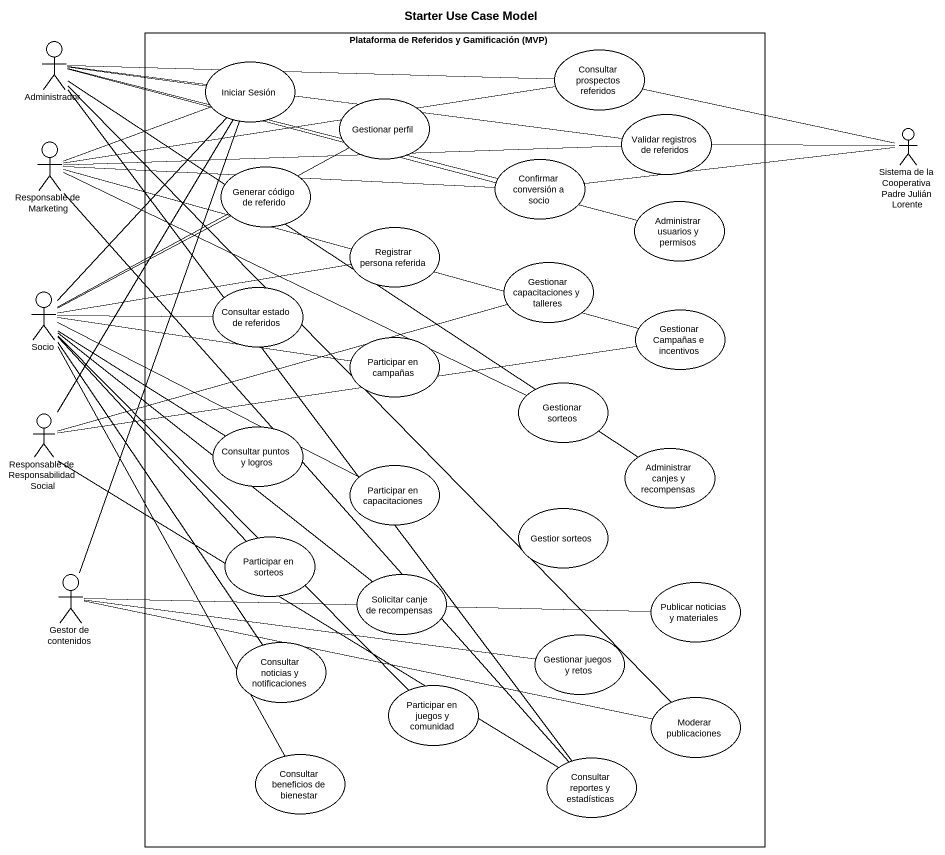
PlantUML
@startuml
title Starter Use Case Model
actor Administrador
rectangle "Plataforma de Referidos y Gamificación (MVP)" as Plataforma_de_Referidos_y {
  usecase "Consultar prospectos referidos" as Consultar_prospectos
  usecase "Iniciar Sesión" as Iniciar_Sesión
  usecase "Gestionar perfil" as Gestionar_perfil
  usecase "Validar registros de referidos" as Validar_registros_de
  usecase "Generar código de referido" as Generar_código_de_referido
  usecase "Confirmar conversión a socio" as Confirmar_conversión_a_socio
  usecase "Administrar usuarios y permisos" as Administrar_usuarios_y
  usecase "Registrar persona referida" as Registrar_persona_referida
  usecase "Consultar estado de referidos" as Consultar_estado_de
  usecase "Gestionar capacitaciones y talleres" as Gestionar_capacitaciones_y
  usecase "Gestionar Campañas e incentivos" as Gestionar_Campañas_e
  usecase "Participar en campañas" as Participar_en_campañas
  usecase "Gestionar sorteos" as Gestionar_sorteos
  usecase "Consultar puntos y logros" as Consultar_puntos_y_logros
  usecase "Participar en capacitaciones" as Participar_en_capacitaciones
  usecase "Administrar canjes y recompensas" as Administrar_canjes_y
  usecase "Gestior sorteos" as Gestior_sorteos
  usecase "Participar en sorteos" as Participar_en_sorteos
  usecase "Solicitar canje de recompensas" as Solicitar_canje_de
  usecase "Publicar noticias y materiales" as Publicar_noticias_y
  usecase "Gestionar juegos y retos" as Gestionar_juegos_y_retos
  usecase "Consultar noticias y notificaciones" as Consultar_noticias_y
  usecase "Participar en juegos y comunidad" as Participar_en_juegos_y
  usecase "Moderar publicaciones" as Moderar_publicaciones
  usecase "Consultar beneficios de bienestar" as Consultar_beneficios_de
  usecase "Consultar reportes y estadísticas" as Consultar_reportes_y
}
actor "Sistema de la Cooperativa Padre Julián Lorente" as Sistema_de_la_Cooperativa
actor "Responsable de Marketing" as Responsable_de_Marketing
actor Socio
actor "Responsable de Responsabilidad Social" as Responsable_de
actor "Gestor de contenidos" as Gestor_de_contenidos
Administrador -right- Consultar_prospectos
Administrador -right- Iniciar_Sesión
Administrador -right- Confirmar_conversión_a_socio
Administrador -right- Administrar_usuarios_y
Administrador -- Administrar_canjes_y
Administrador -- Moderar_publicaciones
Administrador -- Consultar_reportes_y
Consultar_prospectos -left- Responsable_de_Marketing
Validar_registros_de -left- Administrador
Validar_registros_de -left- Responsable_de_Marketing
Sistema_de_la_Cooperativa -left- Consultar_prospectos
Sistema_de_la_Cooperativa -left- Validar_registros_de
Sistema_de_la_Cooperativa -left- Confirmar_conversión_a_socio
Responsable_de_Marketing -right- Iniciar_Sesión
Responsable_de_Marketing -right- Confirmar_conversión_a_socio
Responsable_de_Marketing -right- Gestionar_Campañas_e
Responsable_de_Marketing -right- Gestionar_sorteos
Responsable_de_Marketing -- Consultar_reportes_y
Socio -up- Iniciar_Sesión
Socio -right- Gestionar_perfil
Socio -up- Generar_código_de_referido
Socio -right- Registrar_persona_referida
Socio -right- Consultar_estado_de
Socio -right- Participar_en_campañas
Socio -right- Consultar_puntos_y_logros
Socio -right- Participar_en_capacitaciones
Socio -- Participar_en_sorteos
Socio -- Solicitar_canje_de
Socio -- Consultar_noticias_y
Socio -- Participar_en_juegos_y
Socio -- Consultar_beneficios_de
Responsable_de -up- Iniciar_Sesión
Responsable_de -right- Gestionar_capacitaciones_y
Responsable_de -right- Gestionar_Campañas_e
Responsable_de -- Consultar_reportes_y
Gestor_de_contenidos -up- Iniciar_Sesión
Gestor_de_contenidos -right- Publicar_noticias_y
Gestor_de_contenidos -right- Gestionar_juegos_y_retos
Gestor_de_contenidos -right- Moderar_publicaciones
@enduml
